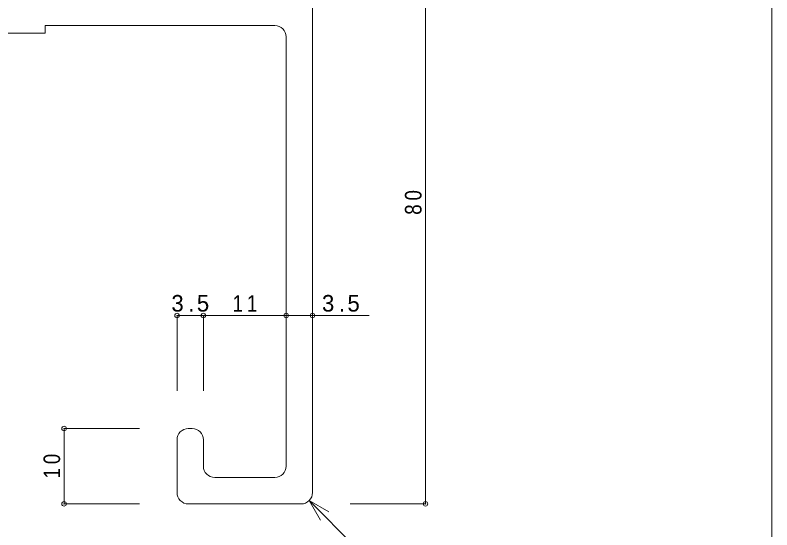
# Model space of a CAD drawing. Units: millimetres on the paper. Extents: x -141 to 141, y -98 to 98.
# Drawn here: x 40.5 to 141, y -37.2 to 31.1 of the extents above; entities that cross this region are included whole.
import ezdxf

# ---------------------------------------------------------------- set-up
doc = ezdxf.new("R2010")
doc.units = ezdxf.units.MM
doc.header["$PDMODE"] = 32
doc.header["$PDSIZE"] = 0.6
for name, color, linetype, lineweight in [('0-0_ＫＢ製品', 2, 'Continuous', 9), ('0-3_寸法', 4, 'Continuous', 9), ('0-4_引出線字', 4, 'Continuous', 9), ('F-0_図面枠', 5, 'Continuous', 9)]:
    doc.layers.add(name, color=color, linetype=linetype, lineweight=lineweight)
doc.styles.add('HGｺﾞｼｯｸM', font='')
doc.styles.get('HGｺﾞｼｯｸM').set_extended_font_data('HGｺﾞｼｯｸM')

msp = doc.modelspace()

# ---------------------------------------------------------------- linework, layer by layer
at = {"layer": '0-0_ＫＢ製品'}
for p, q in [((80, -32.25), (80, 46.25)), ((76.5, 28.25), (76.5, -28.75)), ((63.5, -23.75), (64, -23.75)), ((62, -25.25), (62, -32.25)), ((65.5, -25.25), (65.5, -28.75)), ((67, -30.25), (75, -30.25)), ((78.5, -33.75), (63.5, -33.75))]:
    msp.add_line(p, q, dxfattribs=at)
msp.add_lwpolyline([(75, 29.75), (44.5, 29.75), (44.5, 28.75), (36.5, 28.75), (36.5, 29.75)], dxfattribs=at)
for centre, start, end in [((75, 28.25), 0, 90), ((63.5, -25.25), 90, 180), ((64, -25.25), 0, 90), ((67, -28.75), 180, 270), ((75, -28.75), 270, 0), ((63.5, -32.25), 180, 270), ((78.5, -32.25), 270, 0)]:
    msp.add_arc(centre, 1.5, start, end, dxfattribs=at)
at = {"layer": '0-3_寸法'}
for p, q in [((95, 46.25), (95, -33.75)), ((62, -8.75), (65.5, -8.75)), ((62, -8.75), (62, -18.75)), ((65.5, -8.75), (65.5, -18.75)), ((65.5, -8.75), (76.5, -8.75)), ((76.5, -8.75), (76.5, -18.75)), ((76.5, -8.75), (87.5, -8.75)), ((80, -8.75), (80, -18.75)), ((47, -23.75), (47, -33.75)), ((47, -23.75), (57, -23.75)), ((47, -33.75), (57, -33.75)), ((95, -33.75), (85, -33.75))]:
    msp.add_line(p, q, dxfattribs=at)
for p in [(62, -8.75), (65.5, -8.75), (76.5, -8.75), (80, -8.75), (47, -23.75), (47, -33.75), (95, -33.75)]:
    msp.add_point(p, dxfattribs=at)
at = {"layer": '0-4_引出線字'}
for q in [(81.061, -35.909), (82.159, -34.811), (95, -48.75)]:
    msp.add_line((79.561, -33.311), q, dxfattribs=at)
at = {"layer": 'F-0_図面枠'}
msp.add_line((141, 97.5), (141, -97.5), dxfattribs=at)

# ---------------------------------------------------------------- texts
at = {"layer": '0-3_寸法', "color": 7, "char_height": 2.199, "attachment_point": 7, "rotation": 90, "style": 'HGｺﾞｼｯｸM'}
for s, insert in [('\\T1.36;\\W0.85;80', (94.5, 4.625)), ('\\T1.36;\\W0.85;10', (46.5, -30.375))]:
    msp.add_mtext(s, dxfattribs=dict(at, insert=insert))
at = {"layer": '0-3_寸法', "color": 7, "char_height": 2.199, "attachment_point": 7, "style": 'HGｺﾞｼｯｸM'}
for s, insert in [('\\T1.38;3.5', (61.25, -8.25)), ('\\T1.38;3.5', (81.25, -8.25)), ('\\T1.36;\\W0.85;11', (69.375, -8.25))]:
    msp.add_mtext(s, dxfattribs=dict(at, insert=insert))

doc.saveas('drawing.dxf')
